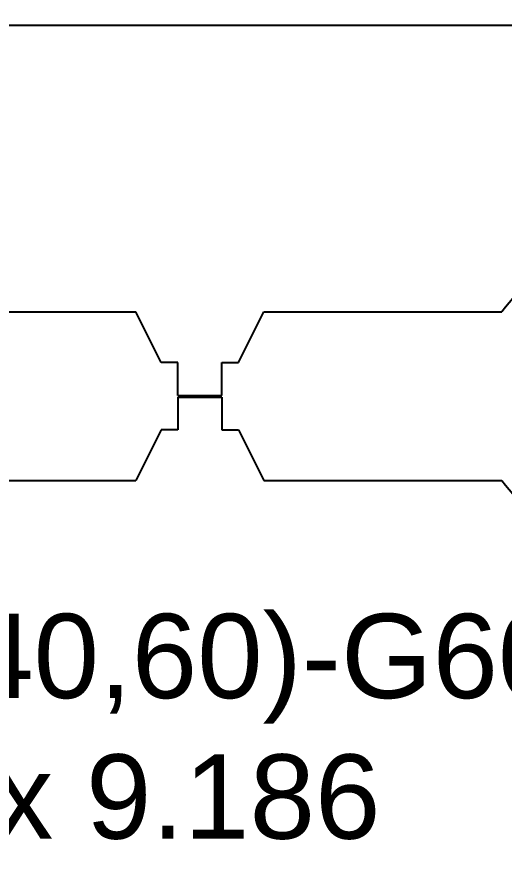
# Model space of a CAD drawing. Header units: inches. Extents: x -271009 to 5700, y -37000 to 38138.
# Drawn here: x -142089 to -139152, y 12215 to 17255 of the extents above; entities that cross this region are included whole.
import ezdxf

# ---------------------------------------------------------------- set-up
doc = ezdxf.new("R2010")
doc.units = ezdxf.units.IN
doc.header["$MEASUREMENT"] = 0
doc.styles.get("Standard").update_dxf_attribs({"font": 'arial.ttf'})

msp = doc.modelspace()

# ---------------------------------------------------------------- linework, layer by layer
for p, q in [((-144328.3, 15478.7), (-141371.9, 15478.7)), ((-141219.7, 15174.3), (-141371.9, 15478.7)), ((-140752.8, 15174.3), (-140600.5, 15478.7)), ((-140600.5, 15478.7), (-139166.7, 15478.7)), ((-141118.2, 15174.3), (-141219.7, 15174.3)), ((-141118.2, 14975.9), (-141118.2, 15174.3)), ((-140854.3, 14975.9), (-140854.3, 15174.3)), ((-140854.3, 15174.3), (-140752.8, 15174.3)), ((-141118.2, 14975.9), (-140854.3, 14975.9)), ((-141118.2, 14966.6), (-140854.3, 14966.6)), ((-141118.2, 14966.6), (-141118.2, 14768.3)), ((-140854.3, 14966.6), (-140854.3, 14768.3)), ((-141219.7, 14768.3), (-141371.9, 14463.7)), ((-141118.2, 14768.3), (-141219.7, 14768.3)), ((-140854.3, 14768.3), (-140752.8, 14768.3)), ((-140752.8, 14768.3), (-140600.5, 14463.7)), ((-144328.3, 14463.7), (-141371.9, 14463.7)), ((-140600.5, 14463.7), (-139166.7, 14463.7))]:
    msp.add_line(p, q)
msp.add_lwpolyline([(-137000, 35000, 6), (-113000, 35000)], format="xyb", close=True)
msp.add_lwpolyline([(-147279.3, 17204.3), (-136215.8, 17204.3), (-136215.8, 8678.3), (-147279.3, 8678.3)], close=True)
msp.add_arc((-138469.1, 14971.2), 862.7, 216.0319, 143.9681)

# ---------------------------------------------------------------- texts
at = {"insert": (-146274, 13662), "char_height": 507.5, "attachment_point": 1}
msp.add_mtext_dynamic_manual_height_columns('\\A1;\\pxqc;{\\fSwis721 BdOul BT|b0|i0|c0|p82;G60-U(40,60)-G60\\P260 x 9.186}', width=9047.065, gutter_width=1268.8, heights=[1564.1], dxfattribs=at)

doc.saveas('drawing.dxf')
